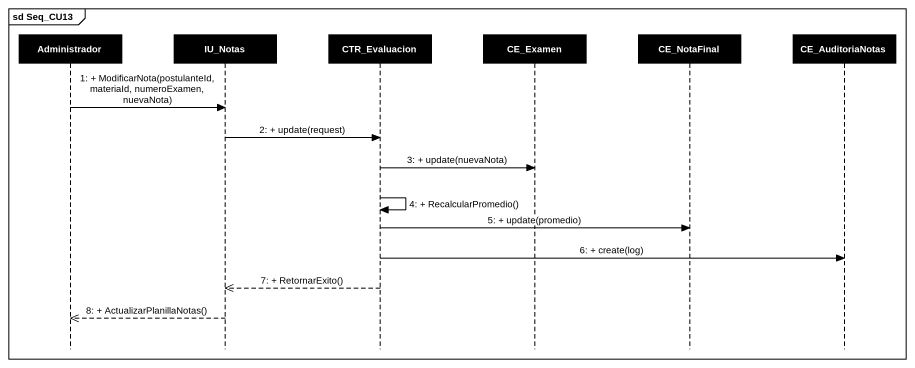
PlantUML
@startuml
mainframe sd Seq_CU13
hide footbox
participant Administrador #000000
participant IU_Notas #000000
participant CTR_Evaluacion #000000
participant CE_Examen #000000
participant CE_NotaFinal #000000
participant CE_AuditoriaNotas #000000

Administrador -> IU_Notas : 1: + ModificarNota(postulanteId, materiaId, numeroExamen, nuevaNota)
IU_Notas -> CTR_Evaluacion : 2: + update(request)
CTR_Evaluacion -> CE_Examen : 3: + update(nuevaNota)
CTR_Evaluacion -> CTR_Evaluacion : 4: + RecalcularPromedio()
CTR_Evaluacion -> CE_NotaFinal : 5: + update(promedio)
CTR_Evaluacion -> CE_AuditoriaNotas : 6: + create(log)
CTR_Evaluacion -->> IU_Notas : 7: + RetornarExito()
IU_Notas -->> Administrador : 8: + ActualizarPlanillaNotas()
@enduml
